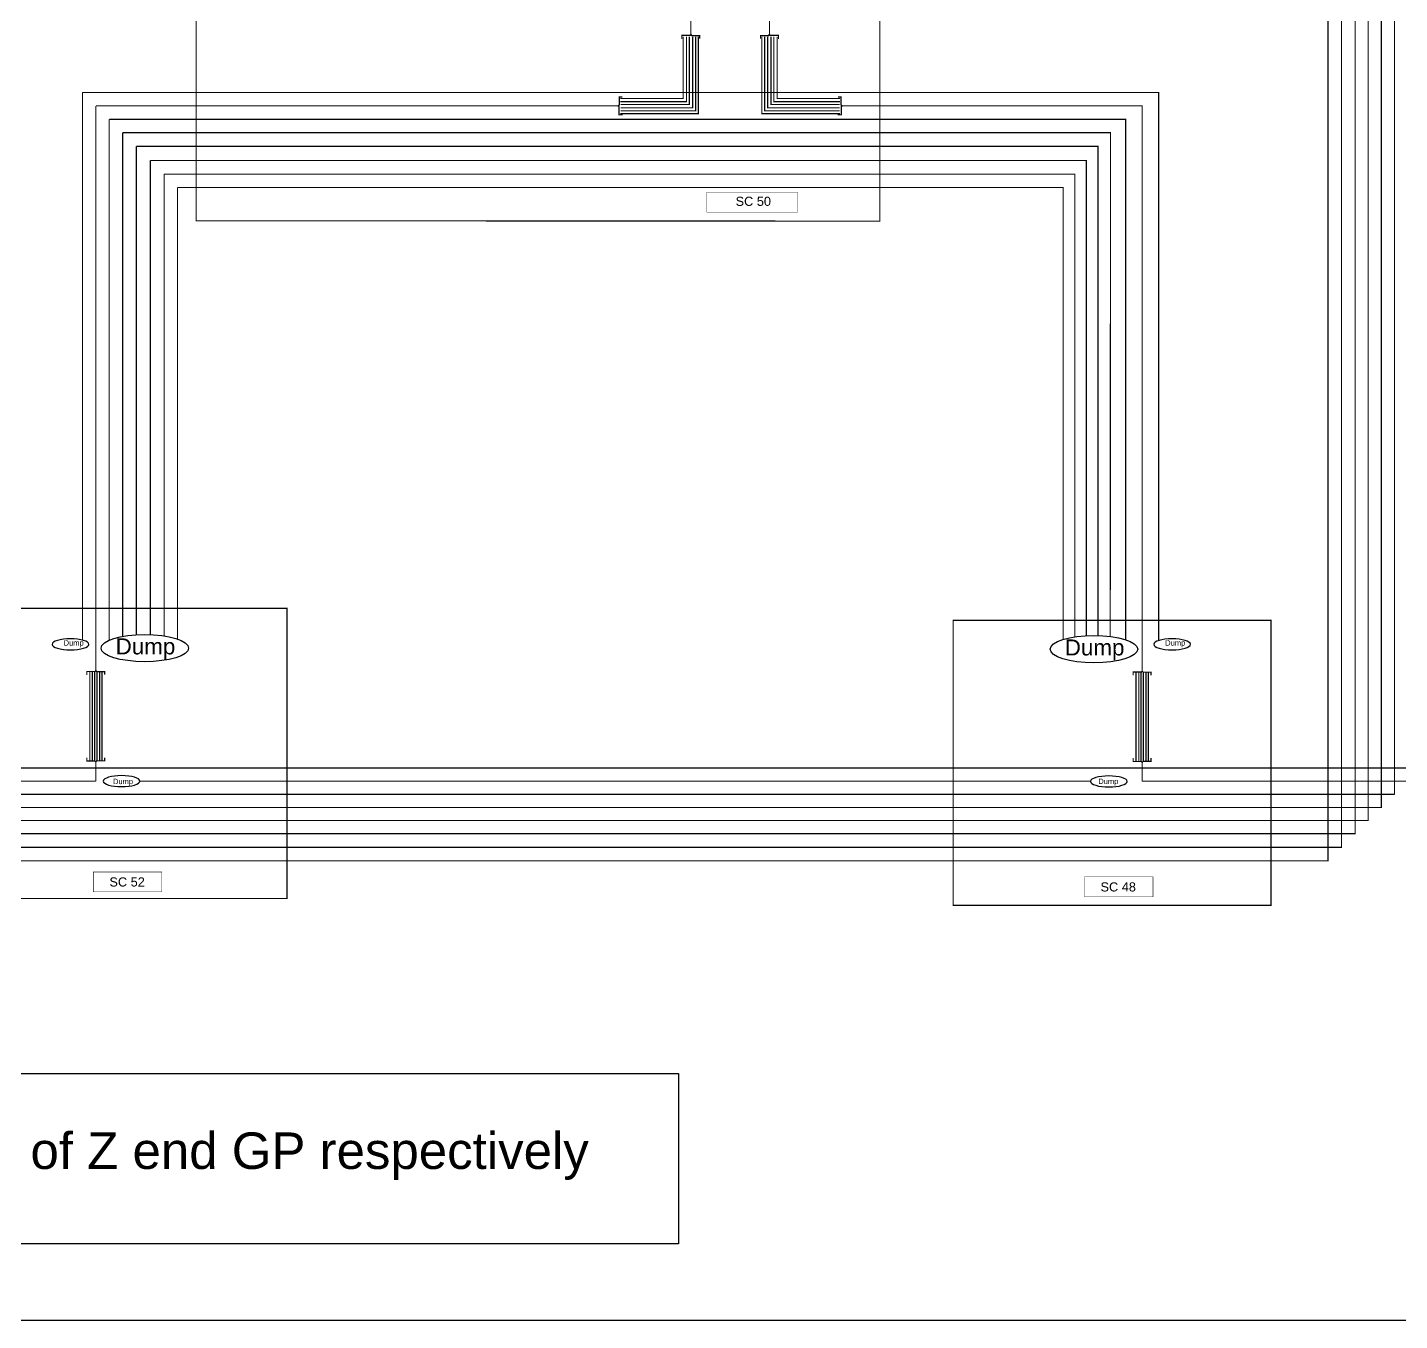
# Model space of a CAD drawing. Header units: millimetres. Extents: x 1896 to 132691, y 4974 to 56190.
# Drawn here: x 98873 to 116552, y 4974 to 21636 of the extents above; entities that cross this region are included whole.
import ezdxf

# ---------------------------------------------------------------- set-up
doc = ezdxf.new("R2010")
doc.units = ezdxf.units.MM
doc.layers.add('TAMPLATE', color=7, linetype='Continuous')
doc.styles.get("Standard").update_dxf_attribs({"font": 'arial.ttf'})

msp = doc.modelspace()

# ---------------------------------------------------------------- linework, layer by layer
for points in [[(1896, 56190), (132691, 56190), (132691, 4974), (1896, 4974)], [(80988, 8157), (107261, 8157), (107261, 5962), (80988, 5962)]]:
    msp.add_lwpolyline(points, close=True)
at = {"color": 150, "const_width": 15}
for points in [[(104220, 42546), (116825, 42546), (116825, 12093), (90056, 12093)], [(102079, 20798), (99582, 20798)], [(106187, 20798), (102079, 20798)], [(110990, 20798), (106187, 20798)], [(113449, 20798), (110990, 20798)], [(113449, 13740), (113449, 20798), (110990, 20798)], [(99676, 13337), (99676, 12185)], [(113157, 13330), (113157, 12178)]]:
    msp.add_lwpolyline(points, dxfattribs=at)
at = {"color": 164, "const_width": 15}
for points in [[(81358, 42377), (116656, 42377), (116656, 11924), (113235, 11924)], [(107421, 21552), (107415, 23901), (107121, 23901)], [(108433, 21582), (108439, 23901), (108733, 23901)], [(102079, 20625), (99755, 20625)], [(102250, 20625), (102079, 20625)], [(106187, 20625), (102250, 20625)], [(106446, 20625), (106187, 20625)], [(110990, 20625), (109408, 20625)], [(113235, 20625), (110990, 20625)], [(113236, 13377), (113235, 20625), (110990, 20625)], [(99754, 12138), (99754, 11924)], [(113235, 12131), (113235, 11924)], [(99754, 11924), (89904, 11924)], [(112570, 11924), (100321, 11924)]]:
    msp.add_lwpolyline(points, dxfattribs=at)
at = {"color": 30, "true_color": 0xf8991e, "const_width": 15}
for points in [[(88583, 42209), (116487, 42208), (116487, 11755)], [(102079, 20452), (99927, 20452)], [(106187, 20452), (102079, 20452)], [(110990, 20452), (106187, 20452)], [(113022, 20452), (110990, 20452)], [(113022, 13746), (113022, 20452), (110990, 20452)], [(96393, 11755), (116487, 11755)]]:
    msp.add_lwpolyline(points, dxfattribs=at)
at = {"color": 1}
for points in [[(30493, 34587, 15, 15, 0), (37228, 34587, 15, 15, 0), (37228, 42039, 15, 15, 0), (116317, 42039, 15, 15, 0), (116317, 11586, 15, 15, 0), (37219, 11586, 15, 15, 0), (37219, 17791, 15, 15, 0), (30485, 17791, 0, 0, 0)], [(100100, 20279, 15, 15, 0), (100100, 13791, 15, 15, 0)]]:
    msp.add_lwpolyline(points, format="xyseb", dxfattribs=at)
at = {"color": 85, "true_color": 0x58ba48}
for points in [[(30493, 34410, 15, 15, 0), (37404, 34410, 15, 15, 0), (37404, 41870, 15, 15, 0), (116148, 41870, 15, 15, 0), (116148, 11417, 15, 15, 0), (37404, 11417, 15, 15, 0), (37404, 17614, 15, 15, 0), (30493, 17614, 0, 0, 0)], [(100277, 20103, 15, 15, 0), (100277, 13812, 15, 15, 0)]]:
    msp.add_lwpolyline(points, format="xyseb", dxfattribs=at)
at = {"color": 82}
for points in [[(30493, 34230, 15, 15, 0), (37585, 34230, 15, 15, 0), (37585, 41701, 15, 15, 0), (115979, 41701, 15, 15, 0), (115979, 11248, 15, 15, 0), (37585, 11248, 15, 15, 0), (37585, 17434, 15, 15, 0), (30493, 17434, 0, 0, 0)], [(107401, 21518, 15, 15, 0), (107401, 20642, 15, 15, 0), (106516, 20642, 0, 0, 0)], [(108453, 21518, 15, 15, 0), (108453, 20642, 15, 15, 0), (109338, 20642, 0, 0, 0)], [(100457, 19922, 15, 15, 0), (100457, 13814, 15, 15, 0)]]:
    msp.add_lwpolyline(points, format="xyseb", dxfattribs=at)
at = {"color": 32, "true_color": 0xcd6928}
msp.add_lwpolyline([(30493, 17257, 15, 15, 0), (37761, 17257, 15, 15, 0), (37761, 11071, 15, 15, 0), (115803, 11071, 15, 15, 0), (115803, 41524, 15, 15, 0), (37761, 41524, 15, 15, 0), (37761, 34053, 15, 15, 0), (30493, 34053, 0, 0, 0)], format="xyseb", dxfattribs=at)
at = {"color": 22}
for points in [[(30493, 33881, 15, 15, 0), (37934, 33881, 15, 15, 0), (37934, 41352, 15, 15, 0), (115630, 41352, 15, 15, 0), (115630, 10898, 15, 15, 0), (37934, 10898, 15, 15, 0), (37934, 17084, 15, 15, 0), (30493, 17084, 0, 0, 0)], [(107443, 21518, 15, 15, 0), (107443, 20600, 15, 15, 0), (106517, 20600, 0, 0, 0)], [(108411, 21518, 15, 15, 0), (108411, 20600, 15, 15, 0), (109337, 20600, 0, 0, 0)], [(100806, 19573, 15, 15, 0), (100806, 13756, 15, 15, 0)]]:
    msp.add_lwpolyline(points, format="xyseb", dxfattribs=at)
for points, const_width in [([(101048, 22231), (109856, 22226), (109856, 19140), (101048, 19145)], 15), ([(107628, 19513), (108796, 19513), (108796, 19257), (107628, 19257)], 5), ([(98122, 14151), (102217, 14151), (102217, 10412), (98122, 10412)], 15), ([(110800, 13996), (114896, 13996), (114896, 10324), (110800, 10324)], 15), ([(99722, 10754), (100604, 10754), (100604, 10499), (99722, 10499)], 5), ([(112493, 10691), (113375, 10691), (113375, 10435), (112493, 10435)], 5)]:
    msp.add_lwpolyline(points, close=True, dxfattribs=dict(const_width=const_width))
at = {"const_width": 15}
for points in [[(107535, 21493), (107535, 21533), (107433, 21533), (107421, 21549), (107421, 21582)], [(107535, 21489), (107535, 21529), (107433, 21529), (107421, 21545), (107421, 21579)], [(108319, 21493), (108319, 21533), (108422, 21533), (108433, 21549), (108433, 21582)], [(108319, 21489), (108319, 21529), (108422, 21529), (108433, 21545), (108433, 21579)], [(107421, 21549), (107412, 21535), (107305, 21535), (107305, 21492)], [(107421, 21545), (107412, 21531), (107305, 21531), (107305, 21488)], [(108433, 21549), (108443, 21535), (108549, 21535), (108549, 21492)], [(108433, 21545), (108443, 21531), (108549, 21531), (108549, 21488)], [(106536, 20739), (106496, 20739), (106496, 20636), (106480, 20625), (106446, 20625)], [(106539, 20739), (106499, 20739), (106499, 20636), (106483, 20625), (106450, 20625)], [(109315, 20739), (109355, 20739), (109355, 20636), (109371, 20625), (109404, 20625)], [(109318, 20739), (109358, 20739), (109358, 20636), (109374, 20625), (109408, 20625)], [(106480, 20625), (106494, 20615), (106494, 20509), (106537, 20509)], [(106483, 20625), (106497, 20615), (106497, 20509), (106540, 20509)], [(109371, 20625), (109357, 20615), (109357, 20509), (109314, 20509)], [(109374, 20625), (109360, 20615), (109360, 20509), (109317, 20509)], [(99755, 13351), (99745, 13337), (99639, 13337), (99639, 13294)], [(99869, 13295), (99869, 13335), (99766, 13335), (99755, 13351), (99755, 13384)], [(113236, 13344), (113227, 13330), (113120, 13330), (113120, 13287)], [(113350, 13288), (113350, 13328), (113248, 13328), (113236, 13344), (113236, 13377)], [(99754, 12171), (99744, 12185), (99638, 12185), (99638, 12228)], [(99868, 12228), (99868, 12187), (99765, 12187), (99754, 12171), (99754, 12138)], [(113235, 12164), (113226, 12178), (113120, 12178), (113120, 12221)], [(113349, 12221), (113350, 12180), (113247, 12180), (113235, 12164), (113235, 12131)]]:
    msp.add_lwpolyline(points, dxfattribs=at)
at = {"color": 30, "true_color": 0xf26722}
for points in [[(107364, 21518, 15, 15, 0), (107364, 20679, 15, 15, 0), (106513, 20679, 0, 0, 0)], [(108490, 21518, 15, 15, 0), (108490, 20679, 15, 15, 0), (109341, 20679, 0, 0, 0)]]:
    msp.add_lwpolyline(points, format="xyseb", dxfattribs=at)
at = {"color": 9}
for points in [[(106513, 20525, 15, 15, 0), (107518, 20525, 15, 15, 0), (107518, 21519, 0, 0, 0)], [(109341, 20525, 15, 15, 0), (108336, 20525, 15, 15, 0), (108336, 21519, 0, 0, 0)]]:
    msp.add_lwpolyline(points, format="xyseb", dxfattribs=at)
at = {"color": 150}
for points in [[(106513, 20721, 15, 15, 0), (107322, 20721, 15, 15, 0), (107322, 21518, 0, 0, 0)], [(109341, 20721, 15, 15, 0), (108532, 20721, 15, 15, 0), (108532, 21518, 0, 0, 0)], [(99582, 20798, 15, 15, 0), (99582, 18067, 15, 15, 0), (99582, 13740, 0, 0, 0)], [(116825, 12093, 15, 15, 0), (76873, 12093, 15, 15, 0)]]:
    msp.add_lwpolyline(points, format="xyseb", dxfattribs=at)
at = {"color": 253}
for points in [[(107482, 21519, 15, 15, 0), (107482, 20561, 15, 15, 0), (106517, 20561, 0, 0, 0)], [(108372, 21519, 15, 15, 0), (108372, 20561, 15, 15, 0), (109337, 20561, 0, 0, 0)]]:
    msp.add_lwpolyline(points, format="xyseb", dxfattribs=at)
at = {"color": 164}
msp.add_lwpolyline([(99755, 20625, 15, 15, 0), (99755, 18067, 15, 15, 0), (99755, 13384, 0, 0, 0)], format="xyseb", dxfattribs=at)
at = {"color": 30, "true_color": 0xf8991e}
msp.add_lwpolyline([(99927, 20452, 15, 15, 0), (99927, 13740, 0, 0, 0)], format="xyseb", dxfattribs=at)
at = {"color": 1, "const_width": 15}
for points in [[(102079, 20279), (100100, 20279)], [(106187, 20279), (102079, 20279)], [(110990, 20279), (106187, 20279)], [(112828, 20279), (110990, 20279)], [(112824, 13788), (112828, 20279), (110990, 20279)]]:
    msp.add_lwpolyline(points, dxfattribs=at)
at = {"color": 85, "true_color": 0x58ba48, "const_width": 15}
for points in [[(102079, 20103), (100277, 20103)], [(106187, 20103), (102079, 20103)], [(110990, 20103), (106187, 20103)], [(112666, 13800), (112666, 20103), (110990, 20103)]]:
    msp.add_lwpolyline(points, dxfattribs=at)
at = {"color": 82, "const_width": 15}
for points in [[(102079, 19922), (100457, 19922)], [(106187, 19922), (102079, 19922)], [(110990, 19922), (106187, 19922)], [(112517, 13798), (112517, 19922), (110990, 19922)], [(99739, 13337), (99739, 12185)], [(113221, 13330), (113221, 12178)]]:
    msp.add_lwpolyline(points, dxfattribs=at)
at = {"color": 32, "true_color": 0xcd6928, "const_width": 15}
for points in [[(100634, 19746), (102079, 19746)], [(100634, 13797), (100634, 19746)], [(102079, 19746), (106187, 19746)], [(106187, 19746), (110990, 19746)], [(110990, 19746), (112367, 19746), (112367, 13783)]]:
    msp.add_lwpolyline(points, dxfattribs=at)
at = {"color": 22, "const_width": 15}
for points in [[(106187, 19573), (100806, 19573)], [(110990, 19573), (106187, 19573)], [(112218, 13750), (112218, 19573), (110990, 19573)], [(99769, 13335), (99769, 12187)], [(113250, 13328), (113250, 12180)]]:
    msp.add_lwpolyline(points, dxfattribs=at)
at = {"color": 30, "true_color": 0xf26722, "const_width": 15}
for points in [[(99710, 13337), (99710, 12185)], [(113192, 13330), (113192, 12178)]]:
    msp.add_lwpolyline(points, dxfattribs=at)
at = {"color": 253, "const_width": 15}
for points in [[(99803, 13335), (99803, 12187)], [(113285, 13328), (113285, 12180)]]:
    msp.add_lwpolyline(points, dxfattribs=at)
at = {"color": 9, "const_width": 15}
for points in [[(99833, 13335), (99833, 12187)], [(113315, 13328), (113315, 12180)]]:
    msp.add_lwpolyline(points, dxfattribs=at)
for centre in [(100385, 13639), (112614, 13625)]:
    msp.add_ellipse(centre, major_axis=(-564, 0), ratio=0.311265)
at = {"extrusion": (0, 0, -1)}
for centre in [(99428, 13687), (113621, 13688), (100086, 11925), (112806, 11921)]:
    msp.add_ellipse(centre, major_axis=(-236, 0), ratio=0.301546, dxfattribs=at)

# ---------------------------------------------------------------- texts
at = {"layer": 'TAMPLATE'}
for s, height, p in [('SC 50', 117.6, (107997, 19337)), ('Dump', 69.7, (99339, 13671)), ('Dump', 206.5, (100009, 13558)), ('Dump', 206.5, (112238, 13544)), ('Dump', 69.7, (113532, 13671)), ('Dump', 69.7, (99975, 11886)), ('Dump', 69.7, (112670, 11887)), ('SC 52', 117.6, (99929, 10567)), ('SC 48', 117.6, (112699, 10503))]:
    msp.add_text(s, height=height, dxfattribs=at).set_placement(p)
at = {"layer": 'TAMPLATE', "lineweight": 5}
msp.add_text('Tx/Rx from A end GP should  be connected to Rx/Tx of Z end GP respectively', height=470.34, dxfattribs=at).set_placement((83430, 6928))

doc.saveas('drawing.dxf')
